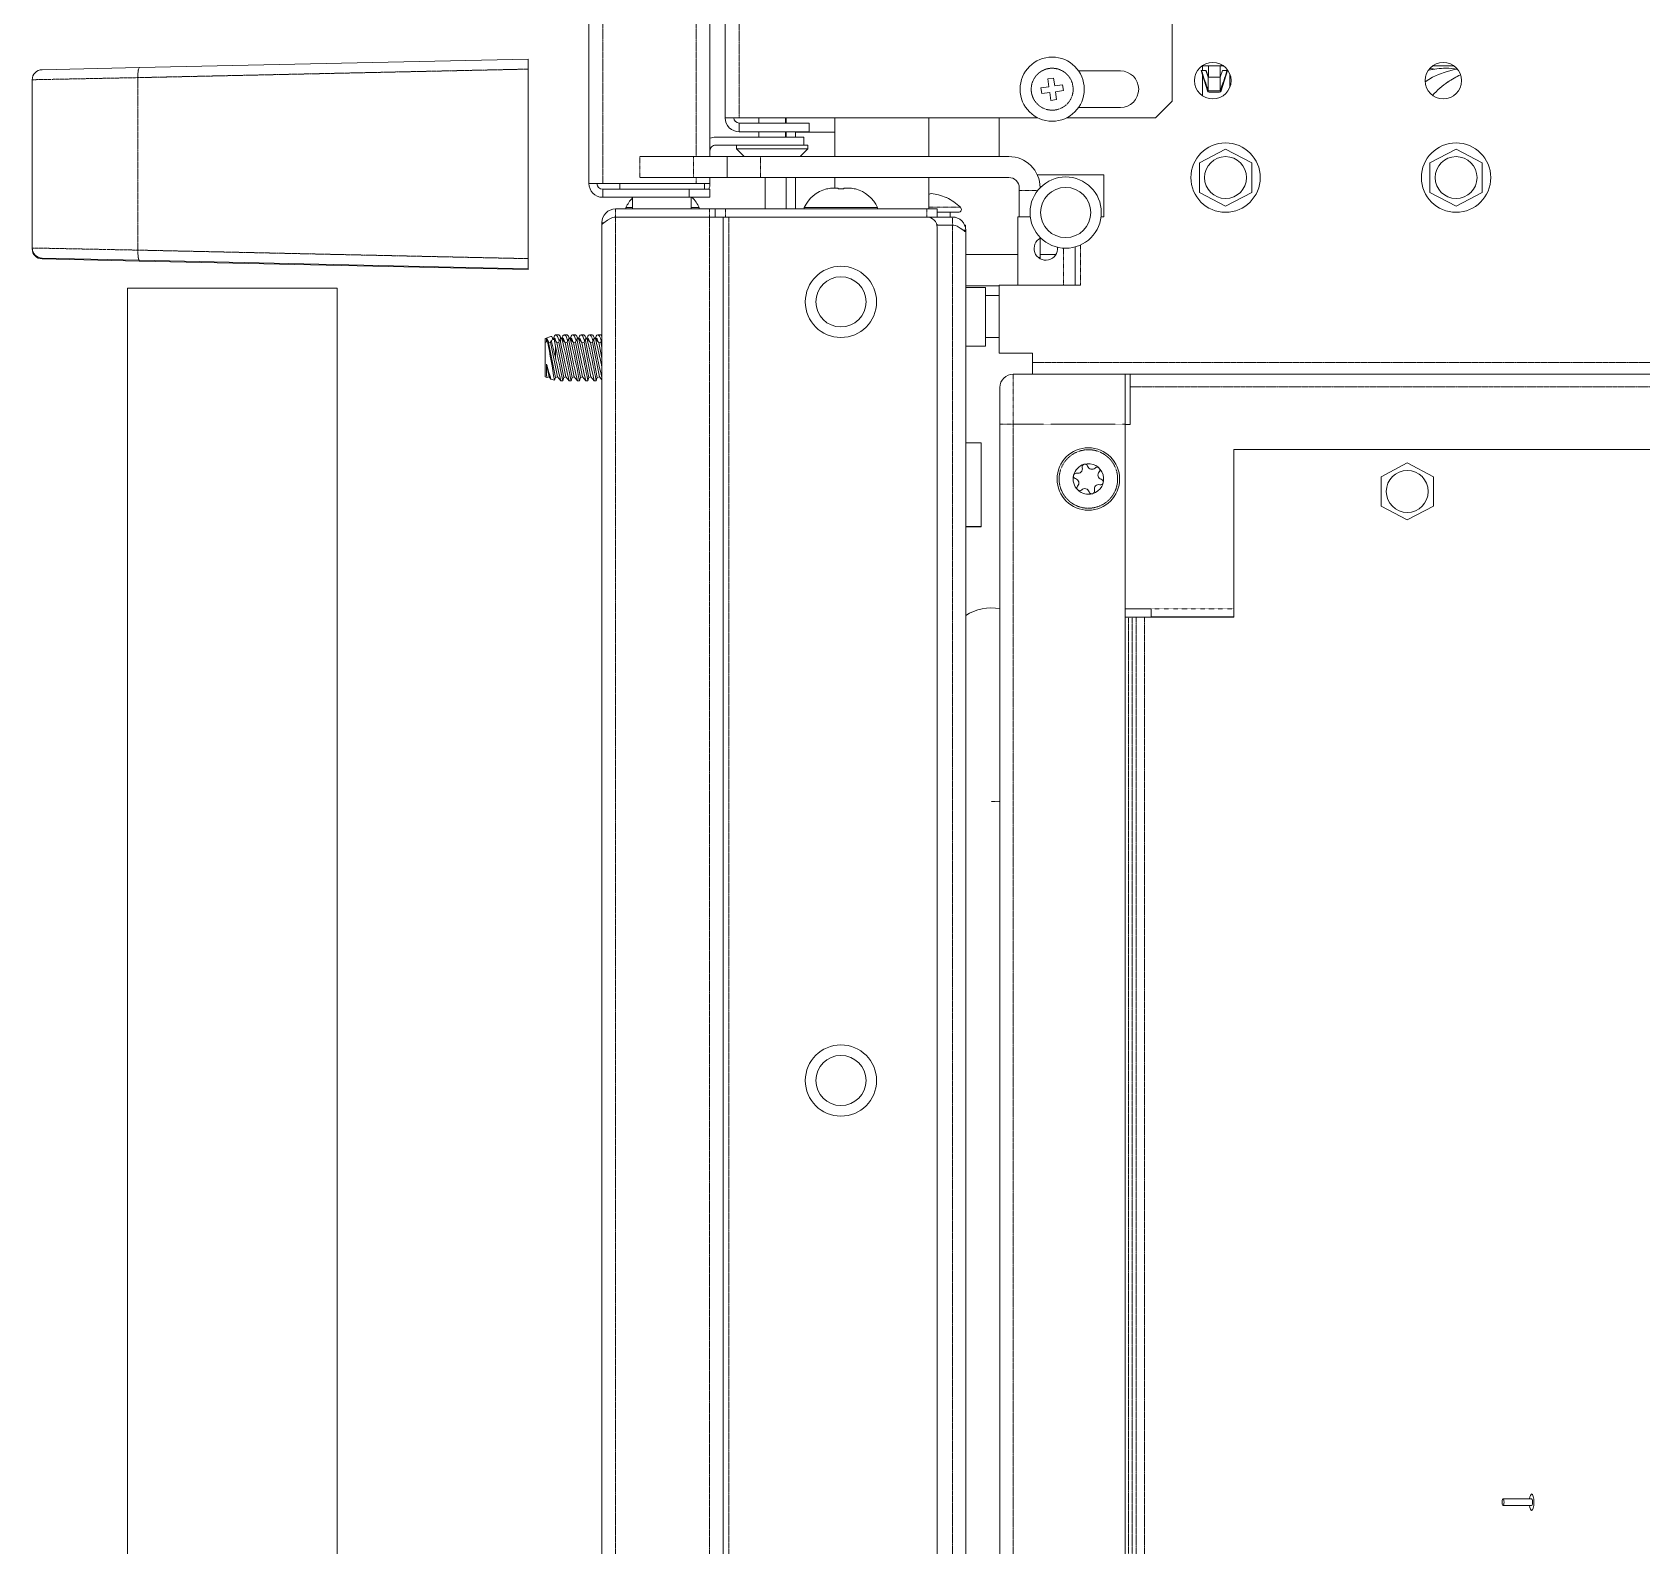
# Model space of a CAD drawing. Header units: millimetres. Extents: x 60499 to 556746, y 248297 to 497145.
# Drawn here: x 357929 to 365992, y 453754 to 461336 of the extents above; entities that cross this region are included whole.
import ezdxf

# ---------------------------------------------------------------- set-up
doc = ezdxf.new("R2010")
doc.units = ezdxf.units.MM
doc.linetypes.add('PHANTOM', pattern=[20, 10, -2, 2, -2, 2, -2])

msp = doc.modelspace()

# ---------------------------------------------------------------- linework, layer by layer
at = {"color": 7, "lineweight": 13, "ltscale": 0.03937}
for p, q in [((360717.7, 466152.3), (360717.7, 460577.6)), ((361324, 466152.3), (361324, 460713)), ((361400.4, 465518.6), (361400.4, 460906.5)), ((363639.4, 460990.5), (363639.4, 461711.5)), ((360414, 461201), (358465.7, 461158.5)), ((360414, 460201.4), (360414, 461150.8)), ((357928.9, 460254.8), (357928.9, 461097.5)), ((361469.8, 460906.5), (362965.7, 460906.5)), ((362820.5, 460713), (361577.8, 460713)), ((362820.5, 460608), (361577.8, 460608)), ((360782.4, 460381.3), (360782.4, 442357.9)), ((361389.6, 460409.8), (361389.6, 442329.3)), ((362410, 460450.1), (361401.4, 460450.1)), ((362410, 460409.8), (361401.4, 460409.8)), ((362410, 460409.8), (361418.2, 460409.8)), ((362462.1, 442381.4), (362462.1, 460357.8)), ((362604.8, 442419.9), (362604.8, 460343.7)), ((360414, 460151.2), (358465.7, 460193.7)), ((360414, 460147.1), (358465.7, 460189.6)), ((358407.1, 460053.9), (358407.1, 442627.7)), ((359456.9, 460053.9), (359456.9, 442627.7)), ((359456.9, 460049.8), (359456.9, 442623.5)), ((366795.4, 459622.6), (363429.4, 459622.7)), ((362776.2, 442530.9), (362776.2, 459372.6)), ((363404.2, 459372.6), (363404.2, 451087.7)), ((363948.4, 459245.2), (363948.4, 458405.3)), ((363948.4, 459245.2), (379365.7, 459245.2))]:
    msp.add_line(p, q, dxfattribs=at)
at = {"color": 7, "linetype": 'PHANTOM', "lineweight": 13, "ltscale": 0.03937}
for p, q in [((360786.5, 466152.3), (360786.5, 460577.6)), ((361255.1, 466152.3), (361255.1, 460713)), ((361469.8, 465518.6), (361469.8, 460906.5)), ((360414, 461150.8), (358458.4, 461108.1)), ((358458.4, 460244.1), (358458.4, 461108.1)), ((360851.3, 442329.3), (360851.3, 460409.8)), ((361320.8, 460409.8), (361320.8, 442329.3)), ((361418.2, 442329.3), (361418.2, 460409.8)), ((362538.7, 442393.8), (362538.7, 460369.7)), ((360414, 460201.4), (358458.4, 460244.1)), ((362940.2, 459682), (366900.4, 459682)), ((366795.4, 459560), (363429.4, 459560.1)), ((362842.4, 442530.9), (362842.4, 459372.6)), ((363420, 443916.7), (363420, 458405.3)), ((363438.4, 443916.7), (363438.4, 458405.3)), ((363458.2, 458405.3), (363458.2, 443916.7)), ((363500.2, 458405.3), (363500.2, 443916.7))]:
    msp.add_line(p, q, dxfattribs=at)
at = {"color": 7, "lineweight": 13, "ltscale": 0.001495}
for p, q in [((360414, 461201), (360414, 461150.8)), ((360414, 460151.2), (360414, 460201.4))]:
    msp.add_line(p, q, dxfattribs=at)
at = {"color": 7, "linetype": 'PHANTOM', "lineweight": 13, "ltscale": 0.015765}
for p, q in [((357928.9, 461097.5), (358458.4, 461108.1)), ((357928.9, 460254.8), (358458.4, 460244.1))]:
    msp.add_line(p, q, dxfattribs=at)
at = {"color": 7, "lineweight": 13, "ltscale": 0.014514}
for p, q in [((357978.2, 461147.9), (358465.7, 461158.5)), ((357978.2, 460204.4), (358465.7, 460193.7)), ((357978.2, 460200.2), (358465.7, 460189.6))]:
    msp.add_line(p, q, dxfattribs=at)
at = {"color": 7, "lineweight": 13, "ltscale": 0.000874994}
for p, q in [((363044.9, 461106.2), (363015.8, 461102.1)), ((362982, 461057), (362986.1, 461027.9)), ((363094.2, 461043.2), (363090, 461072.3)), ((363031.2, 460994), (363060.3, 460998.1))]:
    msp.add_line(p, q, dxfattribs=at)
at = {"color": 7, "lineweight": 13, "ltscale": 0.001188}
for p, q in [((363015.8, 461102.1), (363021.5, 461062.6)), ((363050.6, 461066.7), (363044.9, 461106.2)), ((363021.5, 461062.6), (362982, 461057)), ((362986.1, 461027.9), (363025.6, 461033.5)), ((363025.6, 461033.5), (363031.2, 460994)), ((363060.3, 460998.1), (363054.7, 461037.6))]:
    msp.add_line(p, q, dxfattribs=at)
at = {"color": 7, "lineweight": 13, "ltscale": 0.006239}
for p, q in [((363379.9, 461141.6), (363170.3, 461141.6)), ((363379.9, 460958.6), (363170.3, 460958.6))]:
    msp.add_line(p, q, dxfattribs=at)
at = {"color": 7, "lineweight": 13, "ltscale": 5.53882e-05}
msp.add_line((363786.4, 461143), (363784.5, 461143), dxfattribs=at)
at = {"color": 7, "lineweight": 13, "ltscale": 0.003135}
for p, q in [((363784.5, 461143), (363815.8, 461042.5)), ((363916.3, 461143), (363885.1, 461042.5))]:
    msp.add_line(p, q, dxfattribs=at)
at = {"color": 7, "lineweight": 13, "ltscale": 0.000658891}
for p, q in [((363786.4, 461143), (363808.5, 461143)), ((363891.4, 461143), (363913.5, 461143))]:
    msp.add_line(p, q, dxfattribs=at)
at = {"color": 7, "lineweight": 13, "ltscale": 0.002871}
msp.add_line((363885, 461166.8), (363788.6, 461166.8), dxfattribs=at)
at = {"color": 7, "lineweight": 13, "ltscale": 0.000708032}
msp.add_line((363791.8, 461166.8), (363791.8, 461143), dxfattribs=at)
at = {"color": 7, "lineweight": 13, "ltscale": 0.003061}
msp.add_line((363791.8, 461119.6), (363791.8, 461016.8), dxfattribs=at)
at = {"color": 7, "lineweight": 13, "ltscale": 0.00104}
for p, q in [((363819.9, 461110), (363808.5, 461143)), ((363809.4, 461143), (363820.8, 461110)), ((363891.4, 461143), (363880, 461110))]:
    msp.add_line(p, q, dxfattribs=at)
at = {"color": 7, "lineweight": 13, "ltscale": 2.83549e-05}
msp.add_line((363808.5, 461143), (363809.4, 461143), dxfattribs=at)
at = {"color": 7, "lineweight": 13, "ltscale": 0.000880564}
for p, q in [((363819.9, 461110), (363849.5, 461110)), ((363819.9, 461042.5), (363849.5, 461042.5))]:
    msp.add_line(p, q, dxfattribs=at)
at = {"color": 7, "lineweight": 13, "ltscale": 0.002011}
for p, q in [((363819.9, 461042.5), (363819.9, 461110)), ((363880, 461042.5), (363880, 461110))]:
    msp.add_line(p, q, dxfattribs=at)
at = {"color": 7, "lineweight": 13, "ltscale": 0.001691}
for p, q in [((363821, 461166.8), (363821, 461110)), ((363879.8, 461166.8), (363879.8, 461110))]:
    msp.add_line(p, q, dxfattribs=at)
at = {"color": 7, "lineweight": 13, "ltscale": 0.000908559}
for p, q in [((363849.5, 461110), (363880, 461110)), ((363849.5, 461042.5), (363880, 461042.5))]:
    msp.add_line(p, q, dxfattribs=at)
at = {"color": 7, "lineweight": 13, "ltscale": 5.64695e-06}
msp.add_line((363880, 461110), (363879.8, 461110), dxfattribs=at)
at = {"color": 7, "lineweight": 13, "ltscale": 0.000214584}
msp.add_line((363885, 461174), (363885, 461166.8), dxfattribs=at)
at = {"color": 7, "lineweight": 13, "ltscale": 0.000344825}
msp.add_line((363896.6, 461166.8), (363885, 461166.8), dxfattribs=at)
at = {"color": 7, "lineweight": 13, "ltscale": 8.31424e-05}
msp.add_line((363916.3, 461143), (363913.5, 461143), dxfattribs=at)
at = {"color": 7, "lineweight": 13, "ltscale": 0.001983}
msp.add_line((363927.8, 461126.2), (363927.8, 461059.6), dxfattribs=at)
at = {"color": 7, "lineweight": 13, "ltscale": 0.003216}
msp.add_line((365051.3, 461166.8), (364943.3, 461166.8), dxfattribs=at)
at = {"color": 7, "lineweight": 13, "ltscale": 0.001187}
for p, q in [((363090, 461072.3), (363050.6, 461066.7)), ((363054.7, 461037.6), (363094.2, 461043.2))]:
    msp.add_line(p, q, dxfattribs=at)
at = {"color": 7, "linetype": 'PHANTOM', "lineweight": 13, "ltscale": 0.000123512}
msp.add_line((363815.8, 461042.5), (363819.9, 461042.5), dxfattribs=at)
at = {"color": 7, "lineweight": 13, "ltscale": 0.000731341}
msp.add_line((363825.2, 461035.6), (363849.7, 461035.6), dxfattribs=at)
at = {"color": 7, "lineweight": 13, "ltscale": 0.00077171}
msp.add_line((363849.7, 461035.6), (363875.7, 461035.6), dxfattribs=at)
at = {"color": 7, "linetype": 'PHANTOM', "lineweight": 13, "ltscale": 0.000151026}
msp.add_line((363880, 461042.5), (363885.1, 461042.5), dxfattribs=at)
at = {"color": 7, "lineweight": 13, "ltscale": 0.003536}
msp.add_line((363555.4, 460906.5), (363639.4, 460990.5), dxfattribs=at)
at = {"color": 7, "lineweight": 13, "ltscale": 0.002065}
msp.add_line((361400.4, 460906.5), (361469.8, 460906.5), dxfattribs=at)
at = {"color": 7, "lineweight": 13, "ltscale": 0.010435}
for p, q in [((361469.8, 460880.4), (361820.3, 460880.4)), ((361469.8, 460837.1), (361820.3, 460837.1))]:
    msp.add_line(p, q, dxfattribs=at)
at = {"color": 7, "lineweight": 13, "ltscale": 0.00129}
for p, q in [((361469.8, 460837.1), (361469.8, 460880.4)), ((361820.3, 460880.4), (361820.3, 460837.1))]:
    msp.add_line(p, q, dxfattribs=at)
at = {"color": 7, "lineweight": 13, "ltscale": 0.000775014}
for p, q in [((361568.4, 460906.5), (361568.4, 460880.4)), ((361702.8, 460906.5), (361702.8, 460880.4)), ((361706.2, 460880.4), (361706.2, 460906.5)), ((361706.2, 460880.4), (361706.2, 460906.5))]:
    msp.add_line(p, q, dxfattribs=at)
at = {"color": 7, "lineweight": 13, "ltscale": 0.005759}
for p, q in [((361949.8, 460906.5), (361949.8, 460713)), ((362420.1, 460906.5), (362420.1, 460713)), ((362771.9, 460906.5), (362771.9, 460713))]:
    msp.add_line(p, q, dxfattribs=at)
at = {"color": 7, "lineweight": 13, "ltscale": 0.013245}
msp.add_line((363110.5, 460906.5), (363555.4, 460906.5), dxfattribs=at)
at = {"color": 7, "lineweight": 13, "ltscale": 0.013125}
for p, q in [((361793.5, 460810.2), (361352.6, 460810.2)), ((361793.5, 460769.9), (361352.6, 460769.9))]:
    msp.add_line(p, q, dxfattribs=at)
at = {"color": 7, "lineweight": 13, "ltscale": 0.000799945}
for p, q in [((361568.4, 460837.1), (361568.4, 460810.2)), ((361702.8, 460837.1), (361702.8, 460810.2))]:
    msp.add_line(p, q, dxfattribs=at)
at = {"color": 7, "lineweight": 13, "ltscale": 0.000799585}
msp.add_line((361706.2, 460810.2), (361706.2, 460837.1), dxfattribs=at)
at = {"color": 7, "lineweight": 13, "ltscale": 0.000799525}
msp.add_line((361706.2, 460810.2), (361706.2, 460837.1), dxfattribs=at)
at = {"color": 7, "lineweight": 13, "ltscale": 0.001251}
msp.add_line((361794.5, 460834.8), (361752.4, 460834.8), dxfattribs=at)
at = {"color": 7, "lineweight": 13, "ltscale": 0.00073098}
msp.add_line((361752.4, 460810.2), (361752.4, 460834.8), dxfattribs=at)
at = {"color": 7, "lineweight": 13, "ltscale": 0.0012}
for p, q in [((361793.5, 460769.9), (361793.5, 460810.2)), ((360786.5, 460508.7), (360786.5, 460549.1)), ((361219, 460508.7), (361219, 460549.1)), ((361324, 460508.7), (361324, 460549.1)), ((361349.3, 460450.1), (361349.3, 460409.8)), ((362462.1, 460450.1), (362462.1, 460409.8))]:
    msp.add_line(p, q, dxfattribs=at)
at = {"color": 7, "lineweight": 13, "ltscale": 0.004624}
msp.add_line((361949.8, 460834.8), (361794.5, 460834.8), dxfattribs=at)
at = {"color": 7, "lineweight": 13, "ltscale": 0.008016}
for p, q in [((360972.6, 460713), (361241.9, 460713)), ((360972.6, 460608), (361241.9, 460608))]:
    msp.add_line(p, q, dxfattribs=at)
at = {"color": 7, "linetype": 'PHANTOM', "lineweight": 13, "ltscale": 0.003125}
for p, q in [((360972.6, 460713), (360972.6, 460608)), ((361241.9, 460608), (361241.9, 460713)), ((361577.8, 460713), (361577.8, 460608))]:
    msp.add_line(p, q, dxfattribs=at)
at = {"color": 7, "lineweight": 13, "ltscale": 0.005}
for p, q in [((361409.9, 460713), (361241.9, 460713)), ((361409.9, 460713), (361577.8, 460713)), ((361241.9, 460608), (361409.9, 460608)), ((361577.8, 460608), (361409.9, 460608))]:
    msp.add_line(p, q, dxfattribs=at)
at = {"color": 7, "lineweight": 13, "ltscale": 0.003125}
for p, q in [((361409.9, 460713), (361409.9, 460608)), ((361324, 460549.1), (361219, 460549.1)), ((361324, 460508.7), (361219, 460508.7))]:
    msp.add_line(p, q, dxfattribs=at)
at = {"color": 7, "lineweight": 13, "ltscale": 0.000549977}
for p, q in [((361457.1, 460769.9), (361457.1, 460751.5)), ((361814, 460769.9), (361814, 460751.5))]:
    msp.add_line(p, q, dxfattribs=at)
at = {"color": 7, "lineweight": 13, "ltscale": 0.010625}
msp.add_line((361457.1, 460751.5), (361814, 460751.5), dxfattribs=at)
at = {"color": 7, "lineweight": 13, "ltscale": 0.001618}
for p, q in [((361495.6, 460713), (361457.1, 460751.5)), ((361775.6, 460713), (361814, 460751.5))]:
    msp.add_line(p, q, dxfattribs=at)
at = {"color": 7, "lineweight": 13, "ltscale": 0.000612514}
msp.add_line((361793.5, 460769.9), (361814, 460769.9), dxfattribs=at)
at = {"color": 7, "lineweight": 13, "ltscale": 0.004405}
for p, q in [((363906.4, 460750.3), (363775.4, 460681.5)), ((364037.4, 460681.5), (363906.4, 460750.3)), ((365061.2, 460750.3), (364930.2, 460681.5)), ((365192.2, 460681.5), (365061.2, 460750.3)), ((363775.4, 460681.5), (363775.4, 460533.5)), ((364037.4, 460533.5), (364037.4, 460681.5)), ((364930.2, 460681.5), (364930.1, 460533.5)), ((365192.2, 460533.5), (365192.2, 460681.5)), ((363775.4, 460533.5), (363906.4, 460464.7)), ((363906.4, 460464.7), (364037.4, 460533.5)), ((364930.1, 460533.5), (365061.1, 460464.7)), ((365061.1, 460464.7), (365192.2, 460533.5)), ((364816.8, 459178), (364685.8, 459109.2)), ((364947.8, 459109.2), (364816.8, 459178)), ((364685.8, 459109.2), (364685.8, 458961.2)), ((364947.8, 458961.2), (364947.8, 459109.2)), ((364685.8, 458961.2), (364816.8, 458892.4)), ((364816.8, 458892.4), (364947.8, 458961.2))]:
    msp.add_line(p, q, dxfattribs=at)
at = {"color": 7, "lineweight": 13, "ltscale": 0.009909}
msp.add_line((362963.9, 460620.7), (363296.7, 460620.7), dxfattribs=at)
at = {"color": 7, "lineweight": 13, "ltscale": 0.00625}
msp.add_line((363296.7, 460620.7), (363296.7, 460410.8), dxfattribs=at)
at = {"color": 7, "lineweight": 13, "ltscale": 0.00205}
for p, q in [((360717.7, 460577.6), (360786.5, 460577.6)), ((361255.1, 460577.6), (361324, 460577.6)), ((361320.8, 460409.8), (361389.6, 460409.8))]:
    msp.add_line(p, q, dxfattribs=at)
at = {"color": 7, "lineweight": 13, "ltscale": 0.01395}
msp.add_line((360786.5, 460577.6), (361255.1, 460577.6), dxfattribs=at)
at = {"color": 7, "lineweight": 13, "ltscale": 0.012875}
for p, q in [((361219, 460549.1), (360786.5, 460549.1)), ((360786.5, 460508.7), (361219, 460508.7))]:
    msp.add_line(p, q, dxfattribs=at)
at = {"color": 7, "lineweight": 13, "ltscale": 0.000850047}
for p, q in [((360872.9, 460577.6), (360872.9, 460549.1)), ((361296, 460577.6), (361296, 460549.1)), ((361349.3, 460450.1), (361320.8, 460450.1)), ((361349.3, 460409.8), (361320.8, 460409.8)), ((361418.2, 460409.8), (361389.6, 460409.8))]:
    msp.add_line(p, q, dxfattribs=at)
at = {"color": 7, "linetype": 'PHANTOM', "lineweight": 13, "ltscale": 0.000905675}
msp.add_line((361255.1, 460608), (361255.1, 460577.6), dxfattribs=at)
at = {"color": 7, "lineweight": 13, "ltscale": 0.000905675}
msp.add_line((361324, 460608), (361324, 460577.6), dxfattribs=at)
at = {"color": 7, "lineweight": 13, "ltscale": 0.0047}
for p, q in [((361601.2, 460450.1), (361601.2, 460608)), ((361706.2, 460450.1), (361706.2, 460608)), ((361706.2, 460450.1), (361706.2, 460608)), ((361752.4, 460450.1), (361752.4, 460608)), ((362420.1, 460608), (362420.1, 460450.1))]:
    msp.add_line(p, q, dxfattribs=at)
at = {"color": 7, "lineweight": 13, "ltscale": 1.03327e-05}
msp.add_line((361907.6, 460550.3), (361907.6, 460550.7), dxfattribs=at)
at = {"color": 7, "lineweight": 13, "ltscale": 0.000961184}
msp.add_line((361933.9, 460555.1), (361966.2, 460555.1), dxfattribs=at)
at = {"color": 7, "lineweight": 13, "ltscale": 0.001575}
msp.add_line((361949.8, 460608), (361949.8, 460555.1), dxfattribs=at)
at = {"color": 7, "lineweight": 13, "ltscale": 0.000142435}
for p, q in [((361966.2, 460550.3), (361966.2, 460555.1)), ((361993.9, 460555.1), (361993.9, 460550.3))]:
    msp.add_line(p, q, dxfattribs=at)
at = {"color": 7, "lineweight": 13, "ltscale": 0.000961304}
msp.add_line((361993.9, 460555.1), (362026.2, 460555.1), dxfattribs=at)
at = {"color": 7, "lineweight": 13, "ltscale": 1.02726e-05}
msp.add_line((362052.4, 460550.7), (362052.4, 460550.3), dxfattribs=at)
at = {"color": 7, "lineweight": 13, "ltscale": 0.000388318}
msp.add_line((362873, 460542.5), (362873, 460555.5), dxfattribs=at)
at = {"color": 7, "lineweight": 13, "ltscale": 0.003921}
msp.add_line((362873, 460542.5), (362873, 460410.8), dxfattribs=at)
at = {"color": 7, "linetype": 'PHANTOM', "lineweight": 13, "ltscale": 0.002746}
msp.add_line((362873, 460542.5), (362965.3, 460542.5), dxfattribs=at)
at = {"color": 7, "lineweight": 13, "ltscale": 0.000211761}
for p, q in [((360902.9, 460450.1), (360902.9, 460457.3)), ((361269.9, 460450.1), (361269.9, 460457.3)), ((361796.5, 460450.1), (361796.5, 460457.3)), ((362163.5, 460450.1), (362163.5, 460457.3))]:
    msp.add_line(p, q, dxfattribs=at)
at = {"color": 7, "lineweight": 13, "ltscale": 0.000982089}
for p, q in [((360902.9, 460457.3), (360935.9, 460457.3)), ((360935.9, 460450.1), (360902.9, 460450.1))]:
    msp.add_line(p, q, dxfattribs=at)
at = {"color": 7, "lineweight": 13, "ltscale": 0.001744}
for p, q in [((360935.9, 460450.1), (360935.9, 460508.7)), ((361229.9, 460450.1), (361229.9, 460508.7))]:
    msp.add_line(p, q, dxfattribs=at)
at = {"color": 7, "lineweight": 13, "ltscale": 0.001193}
for p, q in [((361229.9, 460457.3), (361269.9, 460457.3)), ((361269.9, 460450.1), (361229.9, 460450.1))]:
    msp.add_line(p, q, dxfattribs=at)
at = {"color": 7, "lineweight": 13, "ltscale": 0.000199746}
msp.add_line((361269.9, 460450.1), (361269.9, 460456.8), dxfattribs=at)
at = {"color": 7, "lineweight": 13, "ltscale": 0.010925}
for p, q in [((361796.5, 460457.3), (362163.5, 460457.3)), ((362163.5, 460450.1), (361796.5, 460450.1))]:
    msp.add_line(p, q, dxfattribs=at)
at = {"color": 7, "linetype": 'PHANTOM', "lineweight": 13, "ltscale": 0.004722}
msp.add_line((362578.7, 460458.5), (362420.1, 460458.5), dxfattribs=at)
at = {"color": 7, "lineweight": 13, "ltscale": 5.59889e-05}
msp.add_line((362506.6, 460507.3), (362508.4, 460507.3), dxfattribs=at)
msp.add_line((362506.6, 460507.3), (362508.4, 460507.3), dxfattribs=at)
at = {"color": 7, "lineweight": 13, "ltscale": 0.000340499}
msp.add_line((360782.4, 460381.3), (360793.9, 460381.3), dxfattribs=at)
at = {"color": 7, "lineweight": 13, "ltscale": 3.40095e-05}
msp.add_line((360850.2, 460409.8), (360851.3, 460409.8), dxfattribs=at)
at = {"color": 7, "linetype": 'PHANTOM', "lineweight": 13, "ltscale": 0.0012}
for p, q in [((360851.3, 460450.1), (360851.3, 460409.8)), ((361320.8, 460450.1), (361320.8, 460409.8)), ((361401.4, 460450.1), (361401.4, 460409.8)), ((362410, 460450.1), (362410, 460409.8))]:
    msp.add_line(p, q, dxfattribs=at)
at = {"color": 7, "lineweight": 13, "ltscale": 0.013975}
for p, q in [((361320.8, 460450.1), (360851.3, 460450.1)), ((361320.8, 460409.8), (360851.3, 460409.8)), ((360851.3, 460409.8), (361320.8, 460409.8))]:
    msp.add_line(p, q, dxfattribs=at)
at = {"color": 7, "lineweight": 13, "ltscale": 0.00155}
for p, q in [((361401.4, 460450.1), (361349.3, 460450.1)), ((362462.1, 460450.1), (362410, 460450.1)), ((362462.1, 460409.8), (362410, 460409.8))]:
    msp.add_line(p, q, dxfattribs=at)
at = {"color": 7, "lineweight": 13, "ltscale": 0.00059305}
msp.add_line((361401.4, 460409.8), (361381.5, 460409.8), dxfattribs=at)
at = {"color": 7, "lineweight": 13, "ltscale": 0.001915}
msp.add_line((362462.1, 460433.8), (362526.4, 460433.8), dxfattribs=at)
at = {"color": 7, "lineweight": 13, "ltscale": 0.003173}
msp.add_line((362462.1, 460433.8), (362568.7, 460433.8), dxfattribs=at)
at = {"color": 7, "lineweight": 13, "ltscale": 0.00228}
msp.add_line((362538.7, 460409.8), (362462.1, 460409.8), dxfattribs=at)
at = {"color": 7, "lineweight": 13, "ltscale": 0.000712718}
msp.add_line((362526.4, 460433.8), (362526.4, 460409.8), dxfattribs=at)
at = {"color": 7, "linetype": 'PHANTOM', "lineweight": 13, "ltscale": 0.001195}
msp.add_line((362538.7, 460409.8), (362538.7, 460369.7), dxfattribs=at)
at = {"color": 7, "lineweight": 13, "ltscale": 0.001839}
msp.add_line((362928.5, 460410.8), (362866.8, 460410.8), dxfattribs=at)
at = {"color": 7, "lineweight": 13, "ltscale": 0.010179}
msp.add_line((362866.8, 460410.8), (362866.8, 460068.8), dxfattribs=at)
at = {"color": 7, "lineweight": 13, "ltscale": 0.00041427}
msp.add_line((363282.8, 460410.8), (363296.7, 460410.8), dxfattribs=at)
at = {"color": 7, "lineweight": 13, "ltscale": 0.000302029}
msp.add_line((362467.9, 460369.7), (362459.2, 460374.9), dxfattribs=at)
at = {"color": 7, "lineweight": 13, "ltscale": 0.002321}
msp.add_line((362460.7, 460369.7), (362538.7, 460369.7), dxfattribs=at)
at = {"color": 7, "lineweight": 13, "ltscale": 2.69174e-05}
msp.add_line((362539.6, 460369.7), (362538.7, 460369.7), dxfattribs=at)
at = {"color": 7, "lineweight": 13, "ltscale": 0.000345185}
msp.add_line((362604.8, 460343.7), (362593.2, 460343.7), dxfattribs=at)
at = {"color": 7, "lineweight": 13, "ltscale": 0.000136608}
msp.add_line((362604.5, 460368.7), (362599.9, 460368.7), dxfattribs=at)
at = {"color": 7, "lineweight": 13, "ltscale": 0.000546673}
msp.add_line((362604.5, 460368.7), (362604.5, 460350.3), dxfattribs=at)
at = {"color": 7, "lineweight": 13, "ltscale": 3.12394e-05}
msp.add_line((362604.8, 460342.8), (362604.8, 460343.9), dxfattribs=at)
at = {"color": 7, "lineweight": 13, "ltscale": 4.14538e-05}
msp.add_line((362604.8, 460342.8), (362604.8, 460341.4), dxfattribs=at)
at = {"color": 7, "lineweight": 13, "ltscale": 0.002896}
msp.add_line((362978, 460303.9), (362978, 460206.6), dxfattribs=at)
at = {"color": 7, "lineweight": 13, "ltscale": 0.000111617}
msp.add_line((357928.9, 460250.6), (357928.9, 460254.3), dxfattribs=at)
at = {"color": 7, "linetype": 'PHANTOM', "lineweight": 13, "ltscale": 5.40799e-06}
msp.add_line((357928.9, 460250.6), (357929.1, 460250.6), dxfattribs=at)
at = {"color": 7, "lineweight": 13, "ltscale": 0.007797}
msp.add_line((362604.8, 460222.6), (362866.8, 460222.6), dxfattribs=at)
at = {"color": 7, "lineweight": 13, "ltscale": 0.002348}
msp.add_line((362978, 460222.6), (363056.9, 460222.6), dxfattribs=at)
at = {"color": 7, "linetype": 'PHANTOM', "lineweight": 13, "ltscale": 0.005519}
msp.add_line((363094.3, 460254.2), (363094.3, 460068.8), dxfattribs=at)
at = {"color": 7, "lineweight": 13, "ltscale": 0.005706}
msp.add_line((363154, 460260.5), (363154, 460068.8), dxfattribs=at)
at = {"color": 7, "linetype": 'PHANTOM', "lineweight": 13, "ltscale": 0.005991}
msp.add_line((363180, 460270.1), (363180, 460068.8), dxfattribs=at)
at = {"color": 7, "lineweight": 13, "ltscale": 0.000249007}
msp.add_line((360414, 460147.1), (360414, 460155.4), dxfattribs=at)
at = {"color": 7, "linetype": 'PHANTOM', "lineweight": 13, "ltscale": 0.000263124}
msp.add_line((362978, 460206.6), (362969.2, 460206.6), dxfattribs=at)
at = {"color": 7, "lineweight": 13, "ltscale": 0.000176257}
msp.add_line((362978, 460200.7), (362978, 460206.6), dxfattribs=at)
at = {"color": 7, "lineweight": 13, "ltscale": 0.015625}
for p, q in [((358407.1, 460053.9), (358932, 460053.9)), ((358932, 460053.9), (359456.9, 460053.9))]:
    msp.add_line(p, q, dxfattribs=at)
at = {"color": 7, "lineweight": 13, "ltscale": 0.004972}
msp.add_line((362604.8, 460064.7), (362771.9, 460064.7), dxfattribs=at)
at = {"color": 7, "lineweight": 13, "ltscale": 0.002945}
for p, q in [((362703.8, 460056.2), (362604.8, 460056.2)), ((362703.8, 459762.3), (362604.8, 459762.3))]:
    msp.add_line(p, q, dxfattribs=at)
at = {"color": 7, "lineweight": 13, "ltscale": 0.008214}
msp.add_line((362703.8, 460056.2), (362703.8, 459780.3), dxfattribs=at)
at = {"color": 7, "lineweight": 13, "ltscale": 0.002825}
msp.add_line((362866.8, 460068.8), (362771.9, 460068.8), dxfattribs=at)
at = {"color": 7, "lineweight": 13, "ltscale": 0.01017}
msp.add_line((362771.9, 460068.8), (362771.9, 459727.2), dxfattribs=at)
at = {"color": 7, "lineweight": 13, "ltscale": 0.006775}
msp.add_line((362866.8, 460068.8), (363094.3, 460068.8), dxfattribs=at)
at = {"color": 7, "lineweight": 13, "ltscale": 0.001775}
for p, q in [((363154, 460068.8), (363094.3, 460068.8)), ((362940.2, 459622.4), (362940.2, 459682))]:
    msp.add_line(p, q, dxfattribs=at)
at = {"color": 7, "lineweight": 13, "ltscale": 0.000774954}
msp.add_line((363180, 460068.8), (363154, 460068.8), dxfattribs=at)
at = {"color": 7, "lineweight": 13, "ltscale": 0.002027}
for p, q in [((362771.9, 460016), (362703.8, 460016)), ((362771.9, 459806), (362703.8, 459806))]:
    msp.add_line(p, q, dxfattribs=at)
at = {"color": 7, "lineweight": 13, "ltscale": 0.000917274}
msp.add_line((360498.6, 459801.2), (360527.5, 459811.7), dxfattribs=at)
at = {"color": 7, "lineweight": 13, "ltscale": 0.000371738}
for p, q in [((360564.7, 459819.9), (360552.2, 459819.9)), ((360648.7, 459819.9), (360636.2, 459819.9)), ((360690.7, 459819.9), (360678.2, 459819.9)), ((360732.7, 459819.9), (360720.2, 459819.9)), ((360774.7, 459819.9), (360762.2, 459819.9))]:
    msp.add_line(p, q, dxfattribs=at)
at = {"color": 7, "lineweight": 13, "ltscale": 9.25367e-05}
msp.add_line((360574.1, 459809.9), (360572.8, 459812.7), dxfattribs=at)
at = {"color": 7, "lineweight": 13, "ltscale": 0.000423158}
msp.add_line((360579.5, 459800.1), (360572.8, 459812.7), dxfattribs=at)
at = {"color": 7, "lineweight": 13, "ltscale": 0.00029454}
for p, q in [((360581.5, 459803.9), (360586.1, 459812.7)), ((360623.5, 459803.9), (360628.1, 459812.7))]:
    msp.add_line(p, q, dxfattribs=at)
at = {"color": 7, "lineweight": 13, "ltscale": 0.000371618}
msp.add_line((360606.7, 459819.9), (360594.2, 459819.9), dxfattribs=at)
at = {"color": 7, "lineweight": 13, "ltscale": 0.000422996}
for p, q in [((360621.4, 459800.1), (360614.8, 459812.7)), ((360663.4, 459800.1), (360656.8, 459812.7))]:
    msp.add_line(p, q, dxfattribs=at)
at = {"color": 7, "lineweight": 13, "ltscale": 0.000294483}
for p, q in [((360665.5, 459803.9), (360670.1, 459812.7)), ((360707.5, 459803.9), (360712.1, 459812.7)), ((360749.4, 459803.9), (360754.1, 459812.7))]:
    msp.add_line(p, q, dxfattribs=at)
at = {"color": 7, "lineweight": 13, "ltscale": 0.000423052}
for p, q in [((360705.4, 459800.1), (360698.8, 459812.7)), ((360747.4, 459800.1), (360740.8, 459812.7))]:
    msp.add_line(p, q, dxfattribs=at)
at = {"color": 7, "lineweight": 13, "ltscale": 0.000587043}
msp.add_line((360498.6, 459801.2), (360498.6, 459781.5), dxfattribs=at)
at = {"color": 7, "lineweight": 13, "ltscale": 0.000390858}
msp.add_line((360498.6, 459781.4), (360510.9, 459785.9), dxfattribs=at)
at = {"color": 7, "lineweight": 13, "ltscale": 0.005138}
msp.add_line((360498.6, 459781.4), (360498.6, 459608.9), dxfattribs=at)
at = {"color": 7, "lineweight": 13, "ltscale": 0.000177971}
msp.add_line((360514.9, 459781.4), (360510.9, 459785.9), dxfattribs=at)
at = {"color": 7, "lineweight": 13, "ltscale": 0.000312563}
for p, q in [((360514.9, 459781.4), (360525.2, 459783.5)), ((360556.8, 459781.4), (360567.1, 459783.5)), ((360724.8, 459781.4), (360735.1, 459783.5)), ((360766.8, 459781.4), (360777.1, 459783.5)), ((360549.8, 459606.8), (360560.1, 459608.9)), ((360591.8, 459606.8), (360602.1, 459608.9)), ((360633.8, 459606.8), (360644.1, 459608.9))]:
    msp.add_line(p, q, dxfattribs=at)
at = {"color": 7, "lineweight": 13, "ltscale": 0.005302}
for p, q in [((360549.8, 459606.8), (360514.9, 459781.4)), ((360560.1, 459608.9), (360525.2, 459783.5)), ((360591.8, 459606.8), (360556.8, 459781.4)), ((360602.1, 459608.9), (360567.1, 459783.5)), ((360633.8, 459606.8), (360598.8, 459781.4)), ((360644.1, 459608.9), (360609.1, 459783.5)), ((360675.8, 459606.8), (360640.8, 459781.4)), ((360686.1, 459608.9), (360651.1, 459783.5)), ((360717.7, 459606.8), (360682.8, 459781.4)), ((360728, 459608.9), (360693.1, 459783.5)), ((360759.7, 459606.8), (360724.8, 459781.4)), ((360770, 459608.9), (360735.1, 459783.5))]:
    msp.add_line(p, q, dxfattribs=at)
at = {"color": 7, "lineweight": 13, "ltscale": 0.000272952}
msp.add_line((360525.2, 459783.5), (360528.1, 459792.2), dxfattribs=at)
at = {"color": 7, "lineweight": 13, "ltscale": 0.000463605}
msp.add_line((360528.1, 459792.2), (360542.7, 459797.5), dxfattribs=at)
at = {"color": 7, "lineweight": 13, "ltscale": 0.000300345}
msp.add_line((360538.4, 459798.4), (360533.6, 459807.3), dxfattribs=at)
at = {"color": 7, "lineweight": 13, "ltscale": 0.000213503}
for p, q in [((360535.4, 459803.9), (360542.6, 459803.9)), ((360577.4, 459803.9), (360584.6, 459803.9)), ((360619.4, 459803.9), (360626.6, 459803.9)), ((360661.4, 459803.9), (360668.6, 459803.9)), ((360703.4, 459803.9), (360710.6, 459803.9)), ((360745.4, 459803.9), (360752.6, 459803.9))]:
    msp.add_line(p, q, dxfattribs=at)
at = {"color": 7, "lineweight": 13, "ltscale": 0.000217305}
msp.add_line((360539.5, 459803.9), (360542.9, 459810.4), dxfattribs=at)
at = {"color": 7, "lineweight": 13, "ltscale": 0.000636845}
msp.add_line((360556.8, 459781.4), (360542.7, 459797.5), dxfattribs=at)
at = {"color": 7, "lineweight": 13, "ltscale": 0.001633}
msp.add_line((360549.9, 459760.8), (360549.9, 459705.9), dxfattribs=at)
at = {"color": 7, "lineweight": 13, "ltscale": 0.000522424}
for p, q in [((360567.1, 459783.5), (360572.8, 459800.1)), ((360735.1, 459783.5), (360740.7, 459800.1)), ((360591.8, 459606.8), (360586.2, 459590.2)), ((360633.8, 459606.8), (360628.1, 459590.2)), ((360675.8, 459606.8), (360670.1, 459590.2))]:
    msp.add_line(p, q, dxfattribs=at)
at = {"color": 7, "lineweight": 13, "ltscale": 0.000287394}
for p, q in [((360582.4, 459800.1), (360572.8, 459800.1)), ((360750.4, 459800.1), (360740.7, 459800.1)), ((360586.2, 459590.2), (360576.5, 459590.2)), ((360628.1, 459590.2), (360618.5, 459590.2)), ((360670.1, 459590.2), (360660.5, 459590.2))]:
    msp.add_line(p, q, dxfattribs=at)
at = {"color": 7, "lineweight": 13, "ltscale": 0.00074041}
for p, q in [((360598.8, 459781.4), (360582.4, 459800.1)), ((360724.8, 459781.4), (360708.4, 459800.1)), ((360766.8, 459781.4), (360750.4, 459800.1)), ((360560.1, 459608.9), (360576.5, 459590.2)), ((360602.1, 459608.9), (360618.5, 459590.2)), ((360644.1, 459608.9), (360660.5, 459590.2))]:
    msp.add_line(p, q, dxfattribs=at)
at = {"color": 7, "lineweight": 13, "ltscale": 0.000312445}
for p, q in [((360598.8, 459781.4), (360609.1, 459783.5)), ((360640.8, 459781.4), (360651.1, 459783.5)), ((360682.8, 459781.4), (360693.1, 459783.5)), ((360507.8, 459606.8), (360518.1, 459608.9)), ((360675.8, 459606.8), (360686.1, 459608.9)), ((360717.7, 459606.8), (360728, 459608.9)), ((360759.7, 459606.8), (360770, 459608.9))]:
    msp.add_line(p, q, dxfattribs=at)
at = {"color": 7, "lineweight": 13, "ltscale": 0.000522463}
for p, q in [((360609.1, 459783.5), (360614.8, 459800.1)), ((360651.1, 459783.5), (360656.7, 459800.1)), ((360693.1, 459783.5), (360698.7, 459800.1)), ((360717.7, 459606.8), (360712.1, 459590.2)), ((360759.7, 459606.8), (360754.1, 459590.2))]:
    msp.add_line(p, q, dxfattribs=at)
at = {"color": 7, "lineweight": 13, "ltscale": 0.000287274}
for p, q in [((360624.4, 459800.1), (360614.8, 459800.1)), ((360666.4, 459800.1), (360656.7, 459800.1)), ((360708.4, 459800.1), (360698.7, 459800.1)), ((360712.1, 459590.2), (360702.5, 459590.2)), ((360754.1, 459590.2), (360744.5, 459590.2))]:
    msp.add_line(p, q, dxfattribs=at)
at = {"color": 7, "lineweight": 13, "ltscale": 0.00074049}
for p, q in [((360640.8, 459781.4), (360624.4, 459800.1)), ((360682.8, 459781.4), (360666.4, 459800.1)), ((360686.1, 459608.9), (360702.5, 459590.2)), ((360728, 459608.9), (360744.5, 459590.2))]:
    msp.add_line(p, q, dxfattribs=at)
at = {"color": 7, "lineweight": 13, "ltscale": 0.002372}
msp.add_line((360782.4, 459703.3), (360766.8, 459781.4), dxfattribs=at)
at = {"color": 7, "lineweight": 13, "ltscale": 0.00049465}
msp.add_line((360777.1, 459783.5), (360782.4, 459799.2), dxfattribs=at)
at = {"color": 7, "lineweight": 13, "ltscale": 0.000809352}
msp.add_line((360782.4, 459756.8), (360777.1, 459783.5), dxfattribs=at)
at = {"color": 7, "lineweight": 13, "ltscale": 0.000535559}
msp.add_line((362703.8, 459780.3), (362703.8, 459762.3), dxfattribs=at)
at = {"color": 7, "lineweight": 13, "ltscale": 0.001966}
msp.add_line((360518.1, 459608.9), (360505.1, 459673.6), dxfattribs=at)
at = {"color": 7, "lineweight": 13, "ltscale": 0.005012}
msp.add_line((362771.9, 459727.2), (362940.2, 459727.2), dxfattribs=at)
at = {"color": 7, "lineweight": 13, "ltscale": 1.57394e-05}
for p, q in [((362940.2, 459709.3), (362939.7, 459709.3)), ((362940.2, 459656), (362939.7, 459656))]:
    msp.add_line(p, q, dxfattribs=at)
at = {"color": 7, "lineweight": 13, "ltscale": 0.001588}
msp.add_line((362939.7, 459709.3), (362939.7, 459656), dxfattribs=at)
at = {"color": 7, "lineweight": 13, "ltscale": 0.001344}
msp.add_line((362940.2, 459727.2), (362940.2, 459682), dxfattribs=at)
at = {"color": 7, "lineweight": 13, "ltscale": 0.000279873}
msp.add_line((360498.6, 459608.9), (360507.4, 459605.6), dxfattribs=at)
at = {"color": 7, "lineweight": 13, "ltscale": 0.000435831}
msp.add_line((360505.1, 459620.1), (360507.4, 459605.6), dxfattribs=at)
at = {"color": 7, "lineweight": 13, "ltscale": 0.000403987}
msp.add_line((360507.8, 459606.8), (360505.1, 459620.1), dxfattribs=at)
at = {"color": 7, "lineweight": 13, "ltscale": 3.63418e-05}
msp.add_line((360507.8, 459606.8), (360507.4, 459605.6), dxfattribs=at)
at = {"color": 7, "lineweight": 13, "ltscale": 0.000413924}
msp.add_line((360518.1, 459608.9), (360527.3, 459598.4), dxfattribs=at)
at = {"color": 7, "lineweight": 13, "ltscale": 0.000555148}
msp.add_line((360527.3, 459598.4), (360544.8, 459592), dxfattribs=at)
at = {"color": 7, "lineweight": 13, "ltscale": 0.000463951}
msp.add_line((360549.8, 459606.8), (360544.8, 459592), dxfattribs=at)
at = {"color": 7, "lineweight": 13, "ltscale": 0.000624513}
msp.add_line((360571.5, 459610.6), (360576.5, 459590.2), dxfattribs=at)
at = {"color": 7, "lineweight": 13, "ltscale": 0.000250229}
for p, q in [((360616.5, 459598.3), (360618.5, 459590.2)), ((360658.5, 459598.3), (360660.5, 459590.2)), ((360700.5, 459598.3), (360702.5, 459590.2))]:
    msp.add_line(p, q, dxfattribs=at)
at = {"color": 7, "lineweight": 13, "ltscale": 0.000250257}
msp.add_line((360742.5, 459598.3), (360744.5, 459590.2), dxfattribs=at)
at = {"color": 7, "lineweight": 13, "ltscale": 0.000558563}
msp.add_line((360770, 459608.9), (360782.4, 459594.8), dxfattribs=at)
at = {"color": 7, "lineweight": 13, "ltscale": 0.002912}
msp.add_line((362842.4, 459622.7), (362940.2, 459622.7), dxfattribs=at)
at = {"color": 7, "linetype": 'PHANTOM', "lineweight": 13, "ltscale": 0.007445}
msp.add_line((362842.4, 459622.7), (362842.4, 459372.6), dxfattribs=at)
at = {"color": 7, "lineweight": 13, "ltscale": 0.014563}
msp.add_line((362940.2, 459622.4), (363429.4, 459622.4), dxfattribs=at)
at = {"color": 7, "lineweight": 13, "ltscale": 0.007435}
msp.add_line((363404.2, 459622.4), (363404.2, 459372.6), dxfattribs=at)
at = {"color": 7, "lineweight": 13, "ltscale": 0.001865}
msp.add_line((363429.4, 459622.7), (363429.4, 459560.1), dxfattribs=at)
at = {"color": 7, "lineweight": 13, "ltscale": 0.005475}
msp.add_line((362776.2, 459556.6), (362776.2, 459372.6), dxfattribs=at)
at = {"color": 7, "lineweight": 13, "ltscale": 0.005635}
msp.add_line((363429.4, 459560.1), (363429.4, 459370.8), dxfattribs=at)
at = {"color": 7, "linetype": 'PHANTOM', "lineweight": 13, "ltscale": 0.00197}
msp.add_line((362842.4, 459372.6), (362776.2, 459372.6), dxfattribs=at)
at = {"color": 7, "linetype": 'PHANTOM', "lineweight": 13, "ltscale": 0.016725}
msp.add_line((362842.4, 459372.6), (363404.2, 459372.6), dxfattribs=at)
at = {"color": 7, "lineweight": 13, "ltscale": 0.000750324}
msp.add_line((363429.4, 459370.8), (363404.2, 459370.8), dxfattribs=at)
at = {"color": 7, "lineweight": 13, "ltscale": 0.011735}
for p, q in [((362604.8, 459279), (362604.8, 458884.8)), ((362682.9, 459279), (362682.9, 458884.8))]:
    msp.add_line(p, q, dxfattribs=at)
at = {"color": 7, "lineweight": 13, "ltscale": 0.002325}
for p, q in [((362682.9, 459279), (362604.8, 459279)), ((362682.9, 458859.1), (362604.8, 458859.1)), ((362682.9, 458857.8), (362604.8, 458857.8))]:
    msp.add_line(p, q, dxfattribs=at)
at = {"color": 7, "lineweight": 13, "ltscale": 0.000765102}
for p, q in [((362604.8, 458884.8), (362604.8, 458859.1)), ((362682.9, 458884.8), (362682.9, 458859.1))]:
    msp.add_line(p, q, dxfattribs=at)
at = {"color": 7, "lineweight": 13, "ltscale": 3.59242e-05}
msp.add_line((362682.9, 458859.1), (362682.9, 458857.8), dxfattribs=at)
at = {"color": 7, "lineweight": 13, "ltscale": 0.003875}
msp.add_line((363534.4, 458447), (363404.2, 458447), dxfattribs=at)
at = {"color": 7, "linetype": 'PHANTOM', "lineweight": 13, "ltscale": 0.012326}
msp.add_line((363534.4, 458447), (363948.4, 458447), dxfattribs=at)
at = {"color": 7, "lineweight": 13, "ltscale": 0.00119}
msp.add_line((363534.4, 458407), (363534.4, 458447), dxfattribs=at)
at = {"color": 7, "lineweight": 13, "ltscale": 0.000469058}
msp.add_line((363404.2, 458405.3), (363420, 458405.3), dxfattribs=at)
at = {"color": 7, "lineweight": 13, "ltscale": 0.000547995}
msp.add_line((363420, 458405.3), (363438.4, 458405.3), dxfattribs=at)
at = {"color": 7, "lineweight": 13, "ltscale": 0.000591008}
msp.add_line((363458.2, 458405.3), (363438.4, 458405.3), dxfattribs=at)
at = {"color": 7, "lineweight": 13, "ltscale": 0.001248}
msp.add_line((363500.2, 458405.3), (363458.2, 458405.3), dxfattribs=at)
at = {"color": 7, "lineweight": 13, "ltscale": 0.013344}
msp.add_line((363500.2, 458405.3), (363948.4, 458405.3), dxfattribs=at)
at = {"color": 7, "lineweight": 13, "ltscale": 0.012326}
msp.add_line((363534.4, 458407), (363948.4, 458407), dxfattribs=at)
at = {"color": 7, "linetype": 'PHANTOM', "lineweight": 13, "ltscale": 0.001304}
msp.add_line((362776.2, 457481.6), (362732.4, 457481.6), dxfattribs=at)
at = {"color": 7, "lineweight": 13, "ltscale": 0.004258}
for p, q in [((365296.8, 453989.1), (365439.8, 453989.1)), ((365296.8, 453956), (365439.8, 453956))]:
    msp.add_line(p, q, dxfattribs=at)
at = {"color": 7, "lineweight": 13, "ltscale": 0.03937}
for points in [[(364906, 461087.5), (364943.7, 461110), (364973.8, 461124.2), (365011.4, 461137.9), (365054.1, 461148.5), (365068.2, 461150.9)], [(360782.4, 460381.3), (360782.9, 460376), (360783.3, 460375.1), (360783.6, 460374.8), (360784.3, 460374.6)], [(360784.3, 460374.6), (360784.9, 460374.7), (360786.3, 460375.4), (360792.4, 460380.1), (360810.6, 460393.7), (360826.4, 460403), (360835, 460406.8), (360844.2, 460409.2), (360851.3, 460409.8)], [(362603, 460337.1), (362602.4, 460337.2), (362601, 460337.9), (362595.2, 460342.2), (362577.6, 460354.7), (362562.4, 460363.4), (362554.2, 460366.8), (362545.4, 460369.1), (362538.7, 460369.7)], [(362604.8, 460343.7), (362604.4, 460338.5), (362604, 460337.6), (362603.7, 460337.3), (362603, 460337.1)], [(360527.5, 459811.7), (360529.3, 459811.8), (360531.3, 459810.7), (360533.6, 459807.3)], [(360552.2, 459819.9), (360553.5, 459819.7), (360556, 459818.4), (360561, 459812.1), (360567.5, 459795), (360569, 459789.1)], [(360572.8, 459812.7), (360570.2, 459816.7), (360567.5, 459819.1), (360564.7, 459819.9)], [(360594.2, 459819.9), (360596.1, 459819.5), (360599.4, 459817.2), (360602.8, 459812.4), (360607.2, 459802.4), (360611, 459789.1)], [(360614.8, 459812.7), (360610.6, 459818.3), (360608.4, 459819.6), (360606.7, 459819.9)], [(360636.2, 459819.9), (360638, 459819.5), (360641.4, 459817.2), (360644.8, 459812.4), (360649.2, 459802.4), (360653, 459789.1)], [(360656.8, 459812.7), (360652.6, 459818.3), (360650.4, 459819.6), (360648.7, 459819.9)], [(360678.2, 459819.9), (360680, 459819.5), (360683.4, 459817.2), (360686.8, 459812.4), (360691.2, 459802.4), (360695, 459789.1)], [(360698.8, 459812.7), (360694.6, 459818.3), (360692.4, 459819.6), (360690.7, 459819.9)], [(360720.2, 459819.9), (360722, 459819.5), (360725.4, 459817.2), (360728.8, 459812.4), (360733.2, 459802.4), (360737, 459789.1)], [(360740.8, 459812.7), (360736.6, 459818.3), (360734.4, 459819.6), (360732.7, 459819.9)], [(360762.2, 459819.9), (360764, 459819.5), (360767.4, 459817.2), (360770.8, 459812.4), (360775.2, 459802.4), (360779, 459789.1)], [(360782.4, 459813.3), (360778.9, 459817.9), (360777.1, 459819.3), (360774.7, 459819.9)], [(360517.4, 459782), (360513.9, 459790.3), (360507.7, 459799), (360505.1, 459800.9)]]:
    msp.add_lwpolyline(points, dxfattribs=at)
for centre, radius in [((363038.1, 461050.1), 160.8), ((363842.6, 461092.9), 91.5), ((364997.3, 461092.9), 91.5), ((363906.4, 460607.5), 173.8), ((365061.2, 460607.5), 173.8), ((363906.4, 460607.5), 105), ((365061.2, 460607.5), 105), ((363105.7, 460432.3), 178.5), ((363105.7, 460432.3), 125.6), ((361980, 459984.9), 178.5), ((361980, 459984.9), 125.6), ((363219.5, 459097.8), 156.6), ((364816.8, 459035.2), 105), ((361980, 456084.8), 178.5), ((361980, 456084.8), 125.6)]:
    msp.add_circle(centre, radius, dxfattribs=at)
at = {"color": 7, "linetype": 'PHANTOM', "lineweight": 13, "ltscale": 0.03937}
for centre, radius in [((363038.1, 461050.1), 105), ((363219.5, 459097.8), 146.6)]:
    msp.add_circle(centre, radius, dxfattribs=at)
at = {"color": 7, "lineweight": 13, "ltscale": 0.03937}
for centre, radius, start, end in [((357979.3, 461097.5), 50.4, 91.25, 179.99999), ((363379.9, 461050.1), 91.5, 270, 90), ((367156.2, 462211.4), 3535.2, 197.59101, 199.30923), ((360426.1, 462250.7), 3659.1, 340.71987, 342.3799), ((365009.7, 460768.4), 386.8, 90.00574, 103.08372), ((364893.6, 460768.8), 386.4, 81.3579, 84.7767), ((365009.6, 460769.3), 385.9, 81.3552, 89.99266), ((365247.6, 460751.9), 404.4, 113.84415, 124.2455), ((363825.2, 461045.4), 9.86, 197.26654, 270.00005), ((363875.7, 461045.4), 9.86, 270, 342.73347), ((365266.5, 460725.1), 437.2, 124.30813, 137.71805), ((361469.8, 460906.5), 69.4, 180.00001, 270), ((361469.8, 460906.5), 26, 180.00001, 270), ((361352.6, 460741.4), 68.9, 90, 114.49757), ((361352.6, 460741.4), 28.6, 90, 180.00001), ((362820.5, 460555.5), 157.5, 0.53796, 90), ((360786.5, 460577.6), 68.9, 180.00001, 270), ((360786.5, 460577.6), 28.6, 180.00001, 270), ((361255.1, 460577.6), 68.9, 335.50323, 360), ((361949.9, 460387.6), 168.5, 104.55596, 155.58369), ((361951.5, 460383.3), 172.7, 95.87266, 104.74484), ((361951.5, 460383.3), 172.7, 95.8728, 104.74471), ((361980, 460274), 276.7, 87.12921, 92.87079), ((361980, 460274), 276.7, 87.12921, 92.87079), ((362008.5, 460383.3), 172.7, 75.25529, 84.12719), ((362008.5, 460383.3), 172.7, 75.25515, 84.12734), ((362010.1, 460387.6), 168.5, 24.41631, 75.44405), ((362820.5, 460555.5), 52.5, 0, 90), ((361056.5, 460387.5), 168.6, 135.62798, 155.57263), ((361116.4, 460387.5), 168.6, 24.42752, 45.96114), ((362395, 460268.6), 264.2, 45.94994, 64.5691), ((362568.7, 460448.2), 14.4, 270, 45.94994), ((360851.3, 460381.3), 68.9, 90, 179.99999), ((362410, 460357.8), 52.1, 0, 90), ((362538.7, 460343.7), 66.2, 360, 90), ((363006.2, 460252.3), 58.8, 115.91406, 6.23224), ((357979.3, 460254.8), 50.4, 180.00001, 268.75), ((357979.3, 460250.6), 50.4, 180.00001, 268.75), ((360567, 459798.9), 26.6, 129.95158, 154.52819), ((360552.3, 459814.6), 5.3, 90.50344, 116.49397), ((360556.7, 459783.8), 64.9, 14.57842, 26.43265), ((360598.6, 459783.8), 64.9, 14.57842, 26.43265), ((360640.6, 459783.8), 64.9, 14.57842, 26.43265), ((360682.6, 459783.8), 64.9, 14.57842, 26.43265), ((360692, 459789.8), 187.2, 176.58211, 181.84592), ((354081.3, 458564.2), 6544.6, 9.03523, 10.75855), ((363092.9, 460394.3), 2634.5, 193.21158, 194.39215), ((360485, 459784), 53.9, 12.49868, 25.63323), ((363045.5, 460383.2), 2585.8, 194.41422, 195.1832), ((355856.6, 458862.5), 4778.5, 10.83568, 11.28438), ((356618.4, 458839.8), 4037.9, 11.58126, 13.184), ((364727.1, 460593.4), 4229.4, 190.81027, 193.60767), ((360504.3, 459780.3), 75.9, 15.15552, 22.95982), ((357128.3, 458947.3), 3557.8, 13.0914, 13.86947), ((356255.5, 458751.6), 4452.3, 10.85665, 13.00041), ((364769.1, 460593.4), 4229.4, 190.81027, 193.60767), ((357170.3, 458947.3), 3557.8, 13.0914, 13.86947), ((356297.5, 458751.6), 4452.3, 10.85665, 13.00041), ((364811.1, 460593.4), 4229.4, 190.81027, 193.60767), ((357212.3, 458947.3), 3557.8, 13.0914, 13.86947), ((356339.5, 458751.6), 4452.3, 10.85665, 13.00041), ((364853.1, 460593.4), 4229.4, 190.81027, 193.60767), ((357254.3, 458947.3), 3557.8, 13.0914, 13.86947), ((356381.5, 458751.6), 4452.3, 10.85665, 13.00041), ((364942.2, 460603.3), 4277.5, 190.82175, 193.47298), ((357296.3, 458947.3), 3557.8, 13.0914, 13.86947), ((356811.9, 458836.3), 4054.8, 11.69877, 13.06774), ((361593.8, 459647.4), 1089, 178.61824, 181.43492), ((362481.1, 460214.3), 2048.6, 195.30325, 197.49637), ((364303.6, 460506.8), 3838.2, 192.04401, 193.50377), ((355498.6, 458607.6), 5181.6, 10.9311, 11.61095), ((362842.4, 459556.6), 66.2, 90, 180.00001), ((363219.5, 459097.8), 76.5, 105.91005, 285.91005), ((363202.3, 459157.9), 14.1, 16.96824, 194.85186), ((363219.5, 459097.8), 76.5, 285.91005, 105.91005), ((363158.9, 459113.1), 14.1, 76.96824, 254.85185), ((363149.3, 459077.9), 22.4, 316.96824, 74.85185), ((363167.1, 459148.6), 22.4, 256.96824, 14.85185), ((363237.2, 459168.6), 22.4, 196.96823, 314.85185), ((363262.9, 459142.7), 14.1, 316.96824, 134.85185), ((363289.6, 459117.8), 22.4, 136.96824, 254.85185), ((363280.1, 459082.6), 14.1, 256.96824, 74.85185), ((363176, 459053), 14.1, 136.96824, 314.85185), ((363201.7, 459027.1), 22.4, 16.96824, 134.85185), ((363236.6, 459037.8), 14.1, 196.96823, 14.85185), ((363271.8, 459047.1), 22.4, 76.96824, 194.85186), ((362732.4, 458216.5), 235.1, 79.26814, 122.85763)]:
    msp.add_arc(centre, radius, start, end, dxfattribs=at)
at = {"color": 7, "linetype": 'PHANTOM', "lineweight": 13, "ltscale": 0.03937}
for centre, major_axis, start_param, end_param in [((358466.8, 461108.1), (1.1, -50.4), 3.141593, 4.708776), ((358466.8, 460244.1), (1.1, 50.4), 1.57441, 3.141592), ((358466.8, 460239.9), (1.1, 50.4), 2.731917, 3.141592)]:
    msp.add_ellipse(centre, major_axis=major_axis, ratio=0.1656, start_param=start_param, end_param=end_param, dxfattribs=at)
at = {"color": 7, "lineweight": 13, "ltscale": 0.03937}
for centre, major_axis, ratio, start_param, end_param in [((362399.4, 460267.8), (49.5, 259.5), 0.37687, 0.151025, 0.278553), ((362399.4, 460267.8), (49.5, 259.5), 0.37687, 0.151025, 0.278553), ((362396.8, 460267.8), (110.6, 240), 0.909844, 0.171157, 0.317747), ((362396.8, 460267.8), (110.6, 240), 0.909844, 0.171157, 0.317747), ((362395, 460272.3), (263.4, 0), 0.984808, 1.1333, 1.287688), ((362395, 460272.3), (263.4, 0), 0.984808, 1.1333, 1.287688), ((360597.6, 459698.4), (3.6, -121.5), 0.201151, 3.135708, 3.482348), ((360639.6, 459698.4), (3.6, -121.5), 0.201151, 3.135708, 3.482348), ((360681.6, 459698.4), (3.6, -121.5), 0.201151, 3.135708, 3.482348), ((360723.6, 459698.4), (3.6, -121.5), 0.201151, 3.135708, 3.482348), ((360765.6, 459698.4), (3.6, -121.5), 0.201151, 3.135708, 3.482348), ((360500.6, 459714.9), (0, -89.1), 0.196116, 2.4872, 2.880437), ((360532.3, 459714.9), (0, -89.1), 0.196116, 2.724489, 2.787775), ((360542.6, 459714.9), (0, -89.1), 0.196116, 2.48722, 3.141593), ((360584.6, 459714.9), (0, -89.1), 0.196116, 2.48722, 3.141593), ((360626.6, 459714.9), (0, -89.1), 0.196116, 2.48722, 3.141593), ((360668.6, 459714.9), (0, -89.1), 0.196116, 2.48722, 3.141593), ((360710.6, 459714.9), (0, -89.1), 0.196116, 2.48722, 3.141593), ((360752.6, 459714.9), (0, -89.1), 0.196116, 2.48722, 3.141593), ((365439.8, 453972.5), (0, 41.3), 0.275637, 6.283185, 7.4417), ((365439.8, 453972.5), (0, 41.3), 0.275637, 3.141593, 6.283185), ((365296.8, 453972.5), (0, 16.5), 0.275637, 6.283185, 9.424778), ((365296.8, 453972.5), (0, 16.5), 0.275637, 3.141593, 6.283185), ((365439.8, 453972.5), (0, 41.3), 0.275637, 1.98308, 3.141593), ((365439.8, 453972.5), (0, -16.5), 0.275637, 6.283185, 9.424778)]:
    msp.add_ellipse(centre, major_axis=major_axis, ratio=ratio, start_param=start_param, end_param=end_param, dxfattribs=at)

doc.saveas('drawing.dxf')
